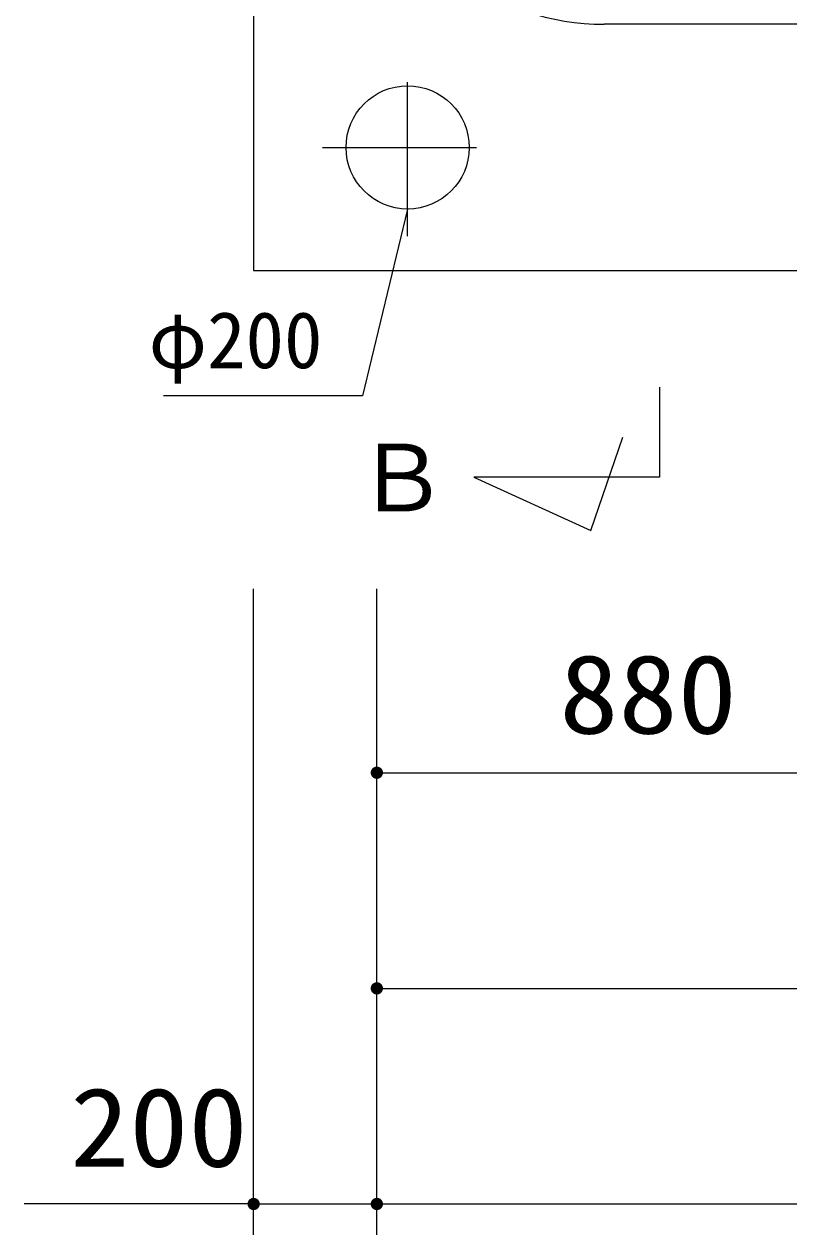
# Model space of a CAD drawing. Units: millimetres, scale not verified. Extents: x -14850 to 14850, y -10500 to 10500.
# Drawn here: x -10820 to -9579, y -979 to 986 of the extents above; entities that cross this region are included whole.
import ezdxf
from ezdxf.enums import TextEntityAlignment as Align

# ---------------------------------------------------------------- set-up
doc = ezdxf.new("R2010")
doc.units = ezdxf.units.MM
doc.header["$LTSCALE"] = 50
doc.linetypes.add('CHAIN1', pattern=[8, 5, -1, 1, -1])
for name, color, linetype, lineweight in [('0-0_機器', 3, 'Continuous', 25), ('0-1_空気管', 3, 'Continuous', 25), ('0-3_製作', 5, 'Continuous', 25)]:
    doc.layers.add(name, color=color, linetype=linetype, lineweight=lineweight)
doc.styles.add('ＭＳ ゴシック', font='')
doc.styles.get('ＭＳ ゴシック').set_extended_font_data('MS Gothic')

msp = doc.modelspace()

# ---------------------------------------------------------------- linework, layer by layer
at = {"layer": '0-0_機器', "color": 2}
for p, q in [((-10447.78, 3086.14), (-10447.78, 586.14)), ((-10197.78, 686.14), (-10271.05, 382.73)), ((-10447.78, 586.14), (-6847.78, 586.14)), ((-10271.05, 382.73), (-10594.05, 382.73))]:
    msp.add_line(p, q, dxfattribs=at)
at = {"layer": '0-0_機器', "color": 2, "linetype": 'CHAIN1'}
for p, q in [((-10197.78, 642.18), (-10197.78, 927.21)), ((-10336.21, 786.14), (-10049.53, 786.14))]:
    msp.add_line(p, q, dxfattribs=at)
at = {"layer": '0-0_機器'}
for p, q in [((-9789.02, 397.08), (-9789.02, 250.72)), ((-9789.02, 250.72), (-10090.52, 250.72))]:
    msp.add_line(p, q, dxfattribs=at)
msp.add_lwpolyline([(-10090.52, 250.72), (-9900.19, 164.2), (-9848.28, 315.6)], dxfattribs=at)
at = {"layer": '0-0_機器', "color": 2}
msp.add_circle((-10197.78, 786.14), 100, dxfattribs=at)
at = {"layer": '0-1_空気管'}
msp.add_line((-8109.78, 986.14), (-9878.69, 986.14), dxfattribs=at)
msp.add_arc((-9878.69, 1386.14), 400, 197.4576, 270, dxfattribs=at)
at = {"layer": '0-3_製作', "color": 2}
for p, q in [((-10447.78, -978.95), (-10447.78, 69.48)), ((-10247.78, -978.95), (-10247.78, 69.48)), ((-10247.78, -228.95), (-9367.78, -228.95)), ((-10247.78, -578.95), (-7647.78, -578.95)), ((-10447.78, -928.95), (-10820.3, -928.95)), ((-10447.78, -928.95), (-10247.78, -928.95)), ((-10247.78, -928.95), (-6997.78, -928.95))]:
    msp.add_line(p, q, dxfattribs=at)
at = {"layer": '0-3_製作'}
for points in [[(-10257.76, -228.32), (-10247.78, -228.95), (-10257.78, -228.95)], [(-10247.78, -228.95), (-10257.71, -230.2), (-10257.78, -228.95)], [(-10257.61, -227.08), (-10247.78, -228.95), (-10257.76, -228.32)], [(-10247.78, -228.95), (-10257.47, -231.44), (-10257.71, -230.2)], [(-10257.29, -225.86), (-10247.78, -228.95), (-10257.61, -227.08)], [(-10247.78, -228.95), (-10257.08, -232.63), (-10257.47, -231.44)], [(-10256.83, -224.69), (-10247.78, -228.95), (-10257.29, -225.86)], [(-10247.78, -228.95), (-10256.55, -233.77), (-10257.08, -232.63)], [(-10256.23, -223.59), (-10247.78, -228.95), (-10256.83, -224.69)], [(-10247.78, -228.95), (-10255.87, -234.83), (-10256.55, -233.77)], [(-10255.49, -222.58), (-10247.78, -228.95), (-10256.23, -223.59)], [(-10247.78, -228.95), (-10255.07, -235.79), (-10255.87, -234.83)], [(-10254.63, -221.66), (-10247.78, -228.95), (-10255.49, -222.58)], [(-10247.78, -228.95), (-10254.16, -236.65), (-10255.07, -235.79)], [(-10253.66, -220.86), (-10247.78, -228.95), (-10254.63, -221.66)], [(-10247.78, -228.95), (-10253.14, -237.39), (-10254.16, -236.65)], [(-10252.6, -220.19), (-10247.78, -228.95), (-10253.66, -220.86)], [(-10247.78, -228.95), (-10252.04, -238), (-10253.14, -237.39)], [(-10251.47, -219.65), (-10247.78, -228.95), (-10252.6, -220.19)], [(-10247.78, -228.95), (-10250.87, -238.46), (-10252.04, -238)], [(-10250.27, -219.26), (-10247.78, -228.95), (-10251.47, -219.65)], [(-10247.78, -228.95), (-10249.66, -238.77), (-10250.87, -238.46)], [(-10249.04, -219.03), (-10247.78, -228.95), (-10250.27, -219.26)], [(-10247.78, -228.95), (-10248.41, -238.93), (-10249.66, -238.77)], [(-10247.78, -218.95), (-10247.78, -228.95), (-10249.04, -219.03)], [(-10247.78, -228.95), (-10247.78, -238.95), (-10248.41, -238.93)], [(-10247.78, -218.95), (-10237.78, -228.95), (-10247.78, -228.95)], [(-10247.16, -218.97), (-10237.78, -228.95), (-10247.78, -218.95)], [(-10247.78, -228.95), (-10246.53, -238.87), (-10247.78, -238.95)], [(-10237.78, -228.95), (-10246.53, -238.87), (-10247.78, -228.95)], [(-10245.91, -219.13), (-10237.78, -228.95), (-10247.16, -218.97)], [(-10237.78, -228.95), (-10245.3, -238.64), (-10246.53, -238.87)], [(-10244.69, -219.44), (-10237.78, -228.95), (-10245.91, -219.13)], [(-10237.78, -228.95), (-10244.1, -238.25), (-10245.3, -238.64)], [(-10243.53, -219.9), (-10237.78, -228.95), (-10244.69, -219.44)], [(-10237.78, -228.95), (-10242.97, -237.71), (-10244.1, -238.25)], [(-10242.43, -220.51), (-10237.78, -228.95), (-10243.53, -219.9)], [(-10237.78, -228.95), (-10241.91, -237.04), (-10242.97, -237.71)], [(-10241.41, -221.24), (-10237.78, -228.95), (-10242.43, -220.51)], [(-10237.78, -228.95), (-10240.94, -236.24), (-10241.91, -237.04)], [(-10240.49, -222.1), (-10237.78, -228.95), (-10241.41, -221.24)], [(-10237.78, -228.95), (-10240.08, -235.32), (-10240.94, -236.24)], [(-10239.69, -223.07), (-10237.78, -228.95), (-10240.49, -222.1)], [(-10237.78, -228.95), (-10239.34, -234.31), (-10240.08, -235.32)], [(-10239.02, -224.13), (-10237.78, -228.95), (-10239.69, -223.07)], [(-10237.78, -228.95), (-10238.74, -233.21), (-10239.34, -234.31)], [(-10238.49, -225.27), (-10237.78, -228.95), (-10239.02, -224.13)], [(-10237.78, -228.95), (-10238.27, -232.04), (-10238.74, -233.21)], [(-10238.1, -226.46), (-10237.78, -228.95), (-10238.49, -225.27)], [(-10237.78, -228.95), (-10237.96, -230.82), (-10238.27, -232.04)], [(-10237.86, -227.7), (-10237.78, -228.95), (-10238.1, -226.46)], [(-10237.78, -228.95), (-10237.8, -229.58), (-10237.96, -230.82)], [(-10251.47, -569.65), (-10247.78, -578.95), (-10252.6, -570.19)], [(-10250.27, -569.26), (-10247.78, -578.95), (-10251.47, -569.65)], [(-10249.04, -569.03), (-10247.78, -578.95), (-10250.27, -569.26)], [(-10247.78, -568.95), (-10247.78, -578.95), (-10249.04, -569.03)], [(-10247.78, -568.95), (-10237.78, -578.95), (-10247.78, -578.95)], [(-10247.16, -568.97), (-10237.78, -578.95), (-10247.78, -568.95)], [(-10245.91, -569.13), (-10237.78, -578.95), (-10247.16, -568.97)], [(-10244.69, -569.44), (-10237.78, -578.95), (-10245.91, -569.13)], [(-10243.53, -569.9), (-10237.78, -578.95), (-10244.69, -569.44)], [(-10257.76, -578.32), (-10247.78, -578.95), (-10257.78, -578.95)], [(-10247.78, -578.95), (-10257.71, -580.2), (-10257.78, -578.95)], [(-10257.61, -577.08), (-10247.78, -578.95), (-10257.76, -578.32)], [(-10247.78, -578.95), (-10257.47, -581.44), (-10257.71, -580.2)], [(-10257.29, -575.86), (-10247.78, -578.95), (-10257.61, -577.08)], [(-10247.78, -578.95), (-10257.08, -582.63), (-10257.47, -581.44)], [(-10256.83, -574.69), (-10247.78, -578.95), (-10257.29, -575.86)], [(-10247.78, -578.95), (-10256.55, -583.77), (-10257.08, -582.63)], [(-10256.23, -573.59), (-10247.78, -578.95), (-10256.83, -574.69)], [(-10247.78, -578.95), (-10255.87, -584.83), (-10256.55, -583.77)], [(-10255.49, -572.58), (-10247.78, -578.95), (-10256.23, -573.59)], [(-10247.78, -578.95), (-10255.07, -585.79), (-10255.87, -584.83)], [(-10254.63, -571.66), (-10247.78, -578.95), (-10255.49, -572.58)], [(-10247.78, -578.95), (-10254.16, -586.65), (-10255.07, -585.79)], [(-10253.66, -570.86), (-10247.78, -578.95), (-10254.63, -571.66)], [(-10247.78, -578.95), (-10253.14, -587.39), (-10254.16, -586.65)], [(-10252.6, -570.19), (-10247.78, -578.95), (-10253.66, -570.86)], [(-10247.78, -578.95), (-10252.04, -588), (-10253.14, -587.39)], [(-10247.78, -578.95), (-10250.87, -588.46), (-10252.04, -588)], [(-10247.78, -578.95), (-10249.66, -588.77), (-10250.87, -588.46)], [(-10247.78, -578.95), (-10248.41, -588.93), (-10249.66, -588.77)], [(-10247.78, -578.95), (-10247.78, -588.95), (-10248.41, -588.93)], [(-10247.78, -578.95), (-10246.53, -588.87), (-10247.78, -588.95)], [(-10237.78, -578.95), (-10246.53, -588.87), (-10247.78, -578.95)], [(-10237.78, -578.95), (-10245.3, -588.64), (-10246.53, -588.87)], [(-10237.78, -578.95), (-10244.1, -588.25), (-10245.3, -588.64)], [(-10237.78, -578.95), (-10242.97, -587.71), (-10244.1, -588.25)], [(-10242.43, -570.51), (-10237.78, -578.95), (-10243.53, -569.9)], [(-10237.78, -578.95), (-10241.91, -587.04), (-10242.97, -587.71)], [(-10241.41, -571.24), (-10237.78, -578.95), (-10242.43, -570.51)], [(-10237.78, -578.95), (-10240.94, -586.24), (-10241.91, -587.04)], [(-10240.49, -572.1), (-10237.78, -578.95), (-10241.41, -571.24)], [(-10237.78, -578.95), (-10240.08, -585.32), (-10240.94, -586.24)], [(-10239.69, -573.07), (-10237.78, -578.95), (-10240.49, -572.1)], [(-10237.78, -578.95), (-10239.34, -584.31), (-10240.08, -585.32)], [(-10239.02, -574.13), (-10237.78, -578.95), (-10239.69, -573.07)], [(-10237.78, -578.95), (-10238.74, -583.21), (-10239.34, -584.31)], [(-10238.49, -575.27), (-10237.78, -578.95), (-10239.02, -574.13)], [(-10237.78, -578.95), (-10238.27, -582.04), (-10238.74, -583.21)], [(-10238.1, -576.46), (-10237.78, -578.95), (-10238.49, -575.27)], [(-10237.78, -578.95), (-10237.96, -580.82), (-10238.27, -582.04)], [(-10237.86, -577.7), (-10237.78, -578.95), (-10238.1, -576.46)], [(-10237.78, -578.95), (-10237.8, -579.58), (-10237.96, -580.82)], [(-10456.23, -923.59), (-10447.78, -928.95), (-10456.83, -924.69)], [(-10455.49, -922.58), (-10447.78, -928.95), (-10456.23, -923.59)], [(-10454.63, -921.66), (-10447.78, -928.95), (-10455.49, -922.58)], [(-10453.66, -920.86), (-10447.78, -928.95), (-10454.63, -921.66)], [(-10452.6, -920.19), (-10447.78, -928.95), (-10453.66, -920.86)], [(-10451.47, -919.65), (-10447.78, -928.95), (-10452.6, -920.19)], [(-10450.27, -919.26), (-10447.78, -928.95), (-10451.47, -919.65)], [(-10449.04, -919.03), (-10447.78, -928.95), (-10450.27, -919.26)], [(-10447.78, -918.95), (-10447.78, -928.95), (-10449.04, -919.03)], [(-10447.78, -918.95), (-10437.78, -928.95), (-10447.78, -928.95)], [(-10447.16, -918.97), (-10437.78, -928.95), (-10447.78, -918.95)], [(-10445.91, -919.13), (-10437.78, -928.95), (-10447.16, -918.97)], [(-10444.69, -919.44), (-10437.78, -928.95), (-10445.91, -919.13)], [(-10443.53, -919.9), (-10437.78, -928.95), (-10444.69, -919.44)], [(-10442.43, -920.51), (-10437.78, -928.95), (-10443.53, -919.9)], [(-10441.41, -921.24), (-10437.78, -928.95), (-10442.43, -920.51)], [(-10440.49, -922.1), (-10437.78, -928.95), (-10441.41, -921.24)], [(-10439.69, -923.07), (-10437.78, -928.95), (-10440.49, -922.1)], [(-10439.02, -924.13), (-10437.78, -928.95), (-10439.69, -923.07)], [(-10256.23, -923.59), (-10247.78, -928.95), (-10256.83, -924.69)], [(-10255.49, -922.58), (-10247.78, -928.95), (-10256.23, -923.59)], [(-10254.63, -921.66), (-10247.78, -928.95), (-10255.49, -922.58)], [(-10253.66, -920.86), (-10247.78, -928.95), (-10254.63, -921.66)], [(-10252.6, -920.19), (-10247.78, -928.95), (-10253.66, -920.86)], [(-10251.47, -919.65), (-10247.78, -928.95), (-10252.6, -920.19)], [(-10250.27, -919.26), (-10247.78, -928.95), (-10251.47, -919.65)], [(-10249.04, -919.03), (-10247.78, -928.95), (-10250.27, -919.26)], [(-10247.78, -918.95), (-10247.78, -928.95), (-10249.04, -919.03)], [(-10247.78, -918.95), (-10237.78, -928.95), (-10247.78, -928.95)], [(-10247.16, -918.97), (-10237.78, -928.95), (-10247.78, -918.95)], [(-10245.91, -919.13), (-10237.78, -928.95), (-10247.16, -918.97)], [(-10244.69, -919.44), (-10237.78, -928.95), (-10245.91, -919.13)], [(-10243.53, -919.9), (-10237.78, -928.95), (-10244.69, -919.44)], [(-10242.43, -920.51), (-10237.78, -928.95), (-10243.53, -919.9)], [(-10241.41, -921.24), (-10237.78, -928.95), (-10242.43, -920.51)], [(-10240.49, -922.1), (-10237.78, -928.95), (-10241.41, -921.24)], [(-10239.69, -923.07), (-10237.78, -928.95), (-10240.49, -922.1)], [(-10239.02, -924.13), (-10237.78, -928.95), (-10239.69, -923.07)], [(-10457.76, -928.32), (-10447.78, -928.95), (-10457.78, -928.95)], [(-10457.78, -928.95), (-10457.47, -931.44), (-10457.71, -930.2)], [(-10447.78, -928.95), (-10457.47, -931.44), (-10457.78, -928.95)], [(-10457.61, -927.08), (-10447.78, -928.95), (-10457.76, -928.32)], [(-10457.3, -925.86), (-10447.78, -928.95), (-10457.61, -927.08)], [(-10447.78, -928.95), (-10457.08, -932.63), (-10457.47, -931.44)], [(-10456.83, -924.69), (-10447.78, -928.95), (-10457.3, -925.86)], [(-10447.78, -928.95), (-10456.55, -933.77), (-10457.08, -932.63)], [(-10447.78, -928.95), (-10455.87, -934.83), (-10456.55, -933.77)], [(-10447.78, -928.95), (-10455.07, -935.79), (-10455.87, -934.83)], [(-10447.78, -928.95), (-10454.16, -936.65), (-10455.07, -935.79)], [(-10447.78, -928.95), (-10453.14, -937.39), (-10454.16, -936.65)], [(-10447.78, -928.95), (-10452.04, -938), (-10453.14, -937.39)], [(-10447.78, -928.95), (-10450.87, -938.46), (-10452.04, -938)], [(-10447.78, -928.95), (-10449.66, -938.77), (-10450.87, -938.46)], [(-10447.78, -928.95), (-10448.41, -938.93), (-10449.66, -938.77)], [(-10447.78, -928.95), (-10447.78, -938.95), (-10448.41, -938.93)], [(-10447.78, -928.95), (-10446.53, -938.87), (-10447.78, -938.95)], [(-10437.78, -928.95), (-10446.53, -938.87), (-10447.78, -928.95)], [(-10437.78, -928.95), (-10445.3, -938.64), (-10446.53, -938.87)], [(-10437.78, -928.95), (-10444.1, -938.25), (-10445.3, -938.64)], [(-10437.78, -928.95), (-10442.97, -937.71), (-10444.1, -938.25)], [(-10437.78, -928.95), (-10441.91, -937.04), (-10442.97, -937.71)], [(-10437.78, -928.95), (-10440.94, -936.24), (-10441.91, -937.04)], [(-10437.78, -928.95), (-10440.08, -935.32), (-10440.94, -936.24)], [(-10437.78, -928.95), (-10439.34, -934.31), (-10440.08, -935.32)], [(-10437.78, -928.95), (-10438.74, -933.21), (-10439.34, -934.31)], [(-10438.49, -925.27), (-10437.78, -928.95), (-10439.02, -924.13)], [(-10437.78, -928.95), (-10438.27, -932.04), (-10438.74, -933.21)], [(-10438.1, -926.46), (-10437.78, -928.95), (-10438.49, -925.27)], [(-10437.78, -928.95), (-10437.96, -930.82), (-10438.27, -932.04)], [(-10437.86, -927.7), (-10437.78, -928.95), (-10438.1, -926.46)], [(-10437.78, -928.95), (-10437.8, -929.58), (-10437.96, -930.82)], [(-10257.76, -928.32), (-10247.78, -928.95), (-10257.78, -928.95)], [(-10257.78, -928.95), (-10257.47, -931.44), (-10257.71, -930.2)], [(-10247.78, -928.95), (-10257.47, -931.44), (-10257.78, -928.95)], [(-10257.61, -927.08), (-10247.78, -928.95), (-10257.76, -928.32)], [(-10257.29, -925.86), (-10247.78, -928.95), (-10257.61, -927.08)], [(-10247.78, -928.95), (-10257.08, -932.63), (-10257.47, -931.44)], [(-10256.83, -924.69), (-10247.78, -928.95), (-10257.29, -925.86)], [(-10247.78, -928.95), (-10256.55, -933.77), (-10257.08, -932.63)], [(-10247.78, -928.95), (-10255.87, -934.83), (-10256.55, -933.77)], [(-10247.78, -928.95), (-10255.07, -935.79), (-10255.87, -934.83)], [(-10247.78, -928.95), (-10254.16, -936.65), (-10255.07, -935.79)], [(-10247.78, -928.95), (-10253.14, -937.39), (-10254.16, -936.65)], [(-10247.78, -928.95), (-10252.04, -938), (-10253.14, -937.39)], [(-10247.78, -928.95), (-10250.87, -938.46), (-10252.04, -938)], [(-10247.78, -928.95), (-10249.66, -938.77), (-10250.87, -938.46)], [(-10247.78, -928.95), (-10248.41, -938.93), (-10249.66, -938.77)], [(-10247.78, -928.95), (-10247.78, -938.95), (-10248.41, -938.93)], [(-10247.78, -928.95), (-10246.53, -938.87), (-10247.78, -938.95)], [(-10237.78, -928.95), (-10246.53, -938.87), (-10247.78, -928.95)], [(-10237.78, -928.95), (-10245.3, -938.64), (-10246.53, -938.87)], [(-10237.78, -928.95), (-10244.1, -938.25), (-10245.3, -938.64)], [(-10237.78, -928.95), (-10242.97, -937.71), (-10244.1, -938.25)], [(-10237.78, -928.95), (-10241.91, -937.04), (-10242.97, -937.71)], [(-10237.78, -928.95), (-10240.94, -936.24), (-10241.91, -937.04)], [(-10237.78, -928.95), (-10240.08, -935.32), (-10240.94, -936.24)], [(-10237.78, -928.95), (-10239.34, -934.31), (-10240.08, -935.32)], [(-10237.78, -928.95), (-10238.74, -933.21), (-10239.34, -934.31)], [(-10238.49, -925.27), (-10237.78, -928.95), (-10239.02, -924.13)], [(-10237.78, -928.95), (-10238.27, -932.04), (-10238.74, -933.21)], [(-10238.1, -926.46), (-10237.78, -928.95), (-10238.49, -925.27)], [(-10237.78, -928.95), (-10237.96, -930.82), (-10238.27, -932.04)], [(-10237.86, -927.7), (-10237.78, -928.95), (-10238.1, -926.46)], [(-10237.78, -928.95), (-10237.8, -929.58), (-10237.96, -930.82)]]:
    msp.add_solid(points, dxfattribs=at)

# ---------------------------------------------------------------- texts
at = {"layer": '0-0_機器', "color": 4, "style": 'ＭＳ ゴシック'}
msp.add_text('Ｂ', height=110, dxfattribs=at).set_placement((-10282.04, 162.18), align=Align.BOTTOM_LEFT)
at = {"layer": '0-1_空気管', "color": 4, "style": 'ＭＳ ゴシック'}
msp.add_text('φ200', height=91.79, dxfattribs=at).set_placement((-10618.3, 400.19), align=Align.BOTTOM_LEFT)
at = {"layer": '0-3_製作', "color": 4, "style": 'ＭＳ ゴシック', "width": 1.1}
for s, p in [('880', (-9951.53, -203.95)), ('200', (-10745.83, -906.96))]:
    msp.add_text(s, height=128.4, dxfattribs=at).set_placement(p, align=Align.BOTTOM_LEFT)

doc.saveas('drawing.dxf')
